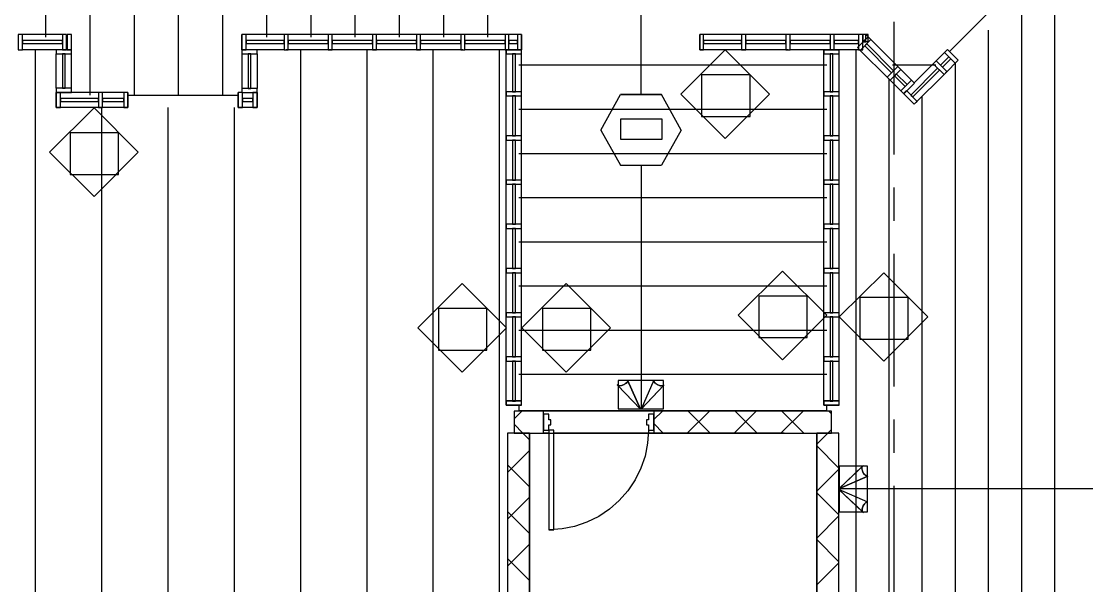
# Model space of a CAD drawing. Extents: x 0 to 3024, y 0 to 2160.
# Drawn here: x 1086.4 to 1375.6, y 493.2 to 646.4 of the extents above; entities that cross this region are included whole.
import ezdxf

# ---------------------------------------------------------------- set-up
doc = ezdxf.new("R2010")
doc.units = 0
doc.layers.add('CTR-1st_Phase-Structure_S213-THIRD_FLOOR_FRAMING_PLAN', color=7, linetype='CONTINUOUS')

msp = doc.modelspace()

# ---------------------------------------------------------------- linework, layer by layer
at = {"layer": 'CTR-1st_Phase-Structure_S213-THIRD_FLOOR_FRAMING_PLAN', "color": 1}
for points in [[(1152.959971, 693.120037), (1152.959971, 659.100038), (1152.959971, 642.120038)], [(1164.959971, 693.120037), (1164.959971, 659.100038), (1164.959971, 642.120038)], [(1176.959971, 693.120037), (1176.959971, 659.100038), (1176.959971, 642.120038)], [(1188.95997, 693.120037), (1188.95997, 659.100038), (1188.95997, 642.120038)], [(1200.95997, 693.120037), (1200.95997, 659.100038), (1200.95997, 642.120038)], [(1116.959972, 689.220037), (1116.959972, 647.340038), (1116.959972, 626.400038)], [(1128.959972, 689.220037), (1128.959972, 647.340038), (1128.959972, 626.400038)], [(1140.959971, 689.220037), (1140.959971, 647.340038), (1140.959971, 626.400038)], [(1092.959973, 681.360037), (1092.959973, 655.200038), (1092.959973, 642.120038)], [(1212.95997, 681.180037), (1212.95997, 655.140038), (1212.95997, 642.120038)], [(1104.959972, 677.460037), (1104.959972, 643.380038), (1104.959972, 626.400038)], [(1366.919966, 661.980037), (1366.919966, 639.480038)], [(1357.919966, 652.980038), (1357.919966, 630.480038)], [(1323.359967, 610.260039), (1323.359967, 646.260038)], [(1348.919966, 643.980038), (1348.919966, 621.480038)], [(1366.919966, 639.480038), (1366.919966, 370.260045), (1366.919966, 347.760045)], [(1090.139973, 638.700038), (1090.139973, 616.200039)], [(1162.139971, 638.700038), (1162.139971, 616.200039)], [(1180.13997, 638.700038), (1180.13997, 616.200039)], [(1198.13997, 638.700038), (1198.13997, 616.200039)], [(1216.13997, 638.700038), (1216.13997, 616.200039)], [(1312.919967, 638.700038), (1312.919967, 616.200039)], [(1221.479969, 634.560038), (1242.359969, 634.560038)], [(1242.359969, 634.560038), (1284.179968, 634.560038), (1305.059967, 634.560038)], [(1322.939967, 634.560038), (1325.879967, 634.560038)], [(1325.879967, 634.560038), (1331.759967, 634.560038), (1334.699967, 634.560038)], [(1339.919967, 634.980038), (1339.919967, 612.480039)], [(1321.919967, 630.780038), (1321.919967, 608.280039)], [(1357.919966, 630.480038), (1357.919966, 370.260045), (1357.919966, 347.760045)], [(1330.919967, 625.980038), (1330.919967, 603.480039)], [(1108.139972, 622.980038), (1108.139972, 600.480039)], [(1126.139972, 622.980038), (1126.139972, 600.480039)], [(1144.139971, 622.980038), (1144.139971, 600.480039)], [(1221.479969, 622.560038), (1242.359969, 622.560038)], [(1242.359969, 622.560038), (1284.179968, 622.560038), (1305.059967, 622.560038)], [(1348.919966, 621.480038), (1348.919966, 370.260045), (1348.919966, 347.760045)], [(1090.139973, 616.200039), (1090.139973, 370.260045), (1090.139973, 347.760045)], [(1162.139971, 616.200039), (1162.139971, 370.260045), (1162.139971, 347.760045)], [(1180.13997, 616.200039), (1180.13997, 370.260045), (1180.13997, 347.760045)], [(1198.13997, 616.200039), (1198.13997, 370.260045), (1198.13997, 347.760045)], [(1216.13997, 616.200039), (1216.13997, 388.380044), (1216.13997, 365.880045)], [(1312.919967, 616.200039), (1312.919967, 370.260045), (1312.919967, 347.760045)], [(1221.479969, 610.560039), (1242.359969, 610.560039)], [(1242.359969, 610.560039), (1284.179968, 610.560039), (1305.059967, 610.560039)], [(1339.919967, 612.480039), (1339.919967, 370.260045), (1339.919967, 347.760045)], [(1321.919967, 608.280039), (1321.919967, 370.260045), (1321.919967, 347.760045)], [(1330.919967, 603.480039), (1330.919967, 370.260045), (1330.919967, 347.760045)], [(1108.139972, 600.480039), (1108.139972, 370.260045), (1108.139972, 347.760045)], [(1126.139972, 600.480039), (1126.139972, 370.260045), (1126.139972, 347.760045)], [(1144.139971, 600.480039), (1144.139971, 370.260045), (1144.139971, 347.760045)], [(1323.359967, 592.260039), (1323.359967, 601.260039)], [(1221.479969, 598.560039), (1242.359969, 598.560039)], [(1242.359969, 598.560039), (1284.179968, 598.560039), (1305.059967, 598.560039)], [(1221.479969, 586.560039), (1242.359969, 586.560039)], [(1242.359969, 586.560039), (1284.179968, 586.560039), (1305.059967, 586.560039)], [(1323.359967, 547.26004), (1323.359967, 583.260039)], [(1221.479969, 574.56004), (1242.359969, 574.56004)], [(1242.359969, 574.56004), (1284.179968, 574.56004), (1305.059967, 574.56004)], [(1221.479969, 562.56004), (1242.359969, 562.56004)], [(1242.359969, 562.56004), (1284.179968, 562.56004), (1305.059967, 562.56004)], [(1221.479969, 550.56004), (1242.359969, 550.56004)], [(1242.359969, 550.56004), (1284.179968, 550.56004), (1305.059967, 550.56004)], [(1220.159969, 538.500041), (1222.259969, 540.60004)], [(1258.139969, 538.260041), (1260.479968, 540.60004)], [(1267.199968, 534.600041), (1273.199968, 540.60004)], [(1273.439968, 534.600041), (1267.439968, 540.60004)], [(1279.919968, 534.600041), (1285.919968, 540.60004)], [(1286.159968, 534.600041), (1280.159968, 540.60004)], [(1292.639968, 534.600041), (1298.639968, 540.60004)], [(1298.879968, 534.600041), (1292.879968, 540.60004)], [(1306.379967, 539.820041), (1305.599967, 540.60004)], [(1323.359967, 529.260041), (1323.359967, 538.260041)], [(1222.499969, 534.600041), (1220.159969, 537.000041)], [(1260.659968, 534.600041), (1258.139969, 537.180041)], [(1305.359967, 534.600041), (1306.379967, 535.620041)], [(1224.359969, 532.800041), (1222.499969, 534.600041)], [(1302.359967, 531.600041), (1305.359967, 534.600041)], [(1218.35997, 523.920041), (1224.359969, 529.920041)], [(1308.359967, 525.120041), (1302.359967, 531.120041)], [(1224.359969, 520.020041), (1218.35997, 526.020041)], [(1302.359967, 518.820041), (1308.359967, 524.820041)], [(1308.359967, 512.400041), (1302.359967, 518.400041)], [(1323.359967, 484.260042), (1323.359967, 520.260041)], [(1218.35997, 511.200041), (1224.359969, 517.200041)], [(1224.359969, 507.300041), (1218.35997, 513.300041)], [(1302.359967, 506.100041), (1308.359967, 512.100041)], [(1218.35997, 498.480042), (1224.359969, 504.480041)], [(1308.359967, 499.680042), (1302.359967, 505.680041)], [(1224.359969, 494.580042), (1218.35997, 500.580041)], [(1302.359967, 493.380042), (1308.359967, 499.380042)]]:
    msp.add_lwpolyline(points, dxfattribs=at)
at = {"layer": 'CTR-1st_Phase-Structure_S213-THIRD_FLOOR_FRAMING_PLAN', "color": 7}
for points in [[(1254.659969, 626.520038), (1254.659969, 692.580037)], [(1338.359967, 638.220038), (1359.599966, 659.460038)], [(1098.059973, 642.840038), (1086.059973, 642.840038)], [(1146.239971, 638.700038), (1146.239971, 642.840038)], [(1158.239971, 642.840038), (1146.239971, 642.840038)], [(1170.239971, 642.840038), (1158.239971, 642.840038)], [(1182.23997, 642.840038), (1170.239971, 642.840038)], [(1194.23997, 642.840038), (1182.23997, 642.840038)], [(1206.23997, 642.840038), (1194.23997, 642.840038)], [(1218.23997, 642.840038), (1206.23997, 642.840038)], [(1222.199969, 642.840038), (1218.23997, 642.840038)], [(1222.199969, 642.840038), (1222.199969, 638.700038)], [(1270.559968, 638.700038), (1270.559968, 642.840038)], [(1282.559968, 642.840038), (1270.559968, 642.840038)], [(1294.559968, 642.840038), (1282.559968, 642.840038)], [(1306.559967, 642.840038), (1294.559968, 642.840038)], [(1315.679967, 642.840038), (1306.559967, 642.840038)], [(1315.679967, 642.840038), (1314.839967, 642.840038), (1314.839967, 640.800038)], [(1314.839967, 640.800038), (1316.279967, 642.240038)], [(1316.279967, 642.240038), (1315.679967, 642.840038)], [(1324.799967, 633.720038), (1315.679967, 642.840038)], [(1098.659973, 642.060038), (1098.839973, 642.060038)], [(1097.519973, 638.700038), (1086.659973, 638.700038)], [(1095.839973, 628.260038), (1095.839973, 637.560038)], [(1099.979973, 628.260038), (1099.979973, 637.560038)], [(1146.239971, 637.560038), (1146.239971, 628.200038)], [(1157.699971, 638.700038), (1147.379971, 638.700038)], [(1150.259971, 637.560038), (1150.379971, 637.560038), (1150.379971, 628.200038)], [(1170.239971, 638.700038), (1158.239971, 638.700038)], [(1182.23997, 638.700038), (1170.239971, 638.700038)], [(1194.23997, 638.700038), (1182.23997, 638.700038)], [(1206.23997, 638.700038), (1194.23997, 638.700038)], [(1217.69997, 638.700038), (1206.77997, 638.700038)], [(1218.05997, 626.700038), (1218.05997, 638.700038)], [(1218.77997, 638.700038), (1221.059969, 638.700038)], [(1221.059969, 638.700038), (1218.77997, 638.700038)], [(1222.199969, 626.700038), (1222.199969, 638.700038)], [(1282.559968, 638.700038), (1270.559968, 638.700038)], [(1294.559968, 638.700038), (1282.559968, 638.700038)], [(1305.959967, 638.700038), (1295.099968, 638.700038)], [(1304.279967, 638.700038), (1305.959967, 638.700038)], [(1304.279967, 626.700038), (1304.279967, 638.700038)], [(1313.699967, 638.700038), (1307.099967, 638.700038)], [(1307.099967, 638.700038), (1308.419967, 638.700038)], [(1308.419967, 626.700038), (1308.419967, 638.700038)], [(1321.859967, 630.840038), (1313.999967, 638.700038)], [(1337.879967, 638.760038), (1334.399967, 635.280038)], [(1337.879967, 638.760038), (1340.759966, 635.820038), (1337.279967, 632.340038)], [(1328.879967, 629.640038), (1324.799967, 633.720038)], [(1334.399967, 635.280038), (1328.819967, 629.700038)], [(1325.999967, 626.700038), (1321.859967, 630.840038)], [(1337.279967, 632.340038), (1328.819967, 623.880038)], [(1150.379971, 628.200038), (1150.259971, 628.200038)], [(1328.879967, 629.640038), (1326.779967, 627.540038)], [(1095.839973, 622.980038), (1095.839973, 627.120038)], [(1107.299972, 627.120038), (1096.979973, 627.120038)], [(1115.279972, 627.120038), (1115.279972, 622.980038), (1107.839972, 622.980038)], [(1115.279972, 627.120038), (1107.839972, 627.120038)], [(1115.279972, 626.400038), (1145.279971, 626.400038)], [(1145.279971, 622.980038), (1145.279971, 627.120038)], [(1150.379971, 627.120038), (1150.379971, 622.980038), (1145.279971, 622.980038)], [(1146.239971, 627.120038), (1145.279971, 627.120038)], [(1218.05997, 614.700039), (1218.05997, 626.700038)], [(1222.199969, 614.700039), (1222.199969, 626.700038)], [(1243.679969, 616.860039), (1249.079969, 626.520038), (1260.239968, 626.520038)], [(1265.579968, 616.860039), (1260.239968, 626.520038), (1249.079969, 626.520038)], [(1304.279967, 614.700039), (1304.279967, 626.700038)], [(1308.419967, 614.700039), (1308.419967, 626.700038)], [(1328.819967, 623.880038), (1325.879967, 626.820038)], [(1107.839972, 622.980038), (1095.839973, 622.980038)], [(1243.679969, 616.860039), (1249.079969, 607.380039), (1260.239968, 607.380039)], [(1265.579968, 616.860039), (1260.239968, 607.380039)], [(1218.05997, 602.700039), (1218.05997, 614.700039)], [(1222.199969, 602.700039), (1222.199969, 614.700039)], [(1304.279967, 602.700039), (1304.279967, 614.700039)], [(1308.419967, 602.700039), (1308.419967, 614.700039)], [(1254.659969, 607.380039), (1254.659969, 541.08004)], [(1218.05997, 590.700039), (1218.05997, 602.700039)], [(1222.199969, 590.700039), (1222.199969, 602.700039)], [(1304.279967, 590.700039), (1304.279967, 602.700039)], [(1308.419967, 590.700039), (1308.419967, 602.700039)], [(1218.05997, 578.70004), (1218.05997, 590.700039)], [(1222.199969, 578.70004), (1222.199969, 590.700039)], [(1304.279967, 578.70004), (1304.279967, 590.700039)], [(1308.419967, 578.70004), (1308.419967, 590.700039)], [(1218.05997, 566.70004), (1218.05997, 578.70004)], [(1222.199969, 566.70004), (1222.199969, 578.70004)], [(1304.279967, 566.70004), (1304.279967, 578.70004)], [(1308.419967, 566.70004), (1308.419967, 578.70004)], [(1218.05997, 554.70004), (1218.05997, 566.70004)], [(1222.199969, 554.70004), (1222.199969, 566.70004)], [(1304.279967, 554.70004), (1304.279967, 566.70004)], [(1308.419967, 554.70004), (1308.419967, 566.70004)], [(1222.199969, 542.16004), (1218.05997, 542.16004), (1218.05997, 554.70004)], [(1222.199969, 542.16004), (1222.199969, 554.70004)], [(1308.419967, 542.16004), (1304.279967, 542.16004), (1304.279967, 554.70004)], [(1308.419967, 542.16004), (1308.419967, 554.70004)], [(1254.479969, 541.08004), (1248.119969, 547.74004)], [(1249.859969, 547.68004), (1249.139969, 547.44004), (1248.479969, 547.50004), (1248.119969, 547.74004)], [(1250.519969, 548.10004), (1249.919969, 547.68004)], [(1250.999969, 549.00004), (1250.999969, 548.58004), (1250.579969, 548.10004)], [(1250.999969, 549.00004), (1254.479969, 541.08004)], [(1258.079969, 549.00004), (1254.659969, 541.08004)], [(1254.659969, 541.08004), (1260.959968, 547.74004)], [(1258.079969, 549.00004), (1258.139969, 548.58004), (1258.499969, 548.10004)], [(1258.559969, 548.10004), (1259.219969, 547.68004), (1259.939969, 547.44004)], [(1259.999969, 547.44004), (1260.599968, 547.50004), (1260.959968, 547.74004)], [(1221.479969, 542.16004), (1221.479969, 540.72004), (1305.059967, 540.72004), (1305.059967, 542.16004)], [(1228.139969, 540.60004), (1220.159969, 540.60004), (1220.159969, 534.600041)], [(1224.359969, 534.600041), (1228.139969, 534.600041), (1228.139969, 540.60004)], [(1306.379967, 540.60004), (1258.139969, 540.60004), (1258.139969, 534.600041), (1302.359967, 534.600041)], [(1306.379967, 534.600041), (1306.379967, 540.60004)], [(1256.639969, 535.380041), (1256.399969, 531.840041), (1255.739969, 528.360041), (1254.599969, 525.060041), (1253.039969, 521.880041), (1251.059969, 518.940041), (1248.719969, 516.300041), (1246.079969, 513.960041), (1243.139969, 511.980041), (1239.959969, 510.420041), (1236.599969, 509.280041), (1233.179969, 508.620041), (1229.639969, 508.380041)], [(1218.35997, 534.600041), (1218.35997, 372.600045)], [(1220.159969, 534.600041), (1218.35997, 534.600041)], [(1224.359969, 372.600045), (1224.359969, 534.600041)], [(1224.359969, 534.600041), (1224.359969, 481.860042), (1263.359968, 481.860042), (1263.359968, 473.580042), (1302.359967, 473.580042), (1302.359967, 534.600041)], [(1229.639969, 534.600041), (1228.139969, 534.600041)], [(1293.539968, 534.600041), (1230.959969, 534.600041)], [(1302.359967, 534.600041), (1302.359967, 372.600045)], [(1307.639967, 372.600045), (1308.359967, 372.600045), (1308.359967, 534.600041), (1306.379967, 534.600041)], [(1308.359967, 519.480041), (1315.019967, 525.780041)], [(1314.719967, 524.820041), (1314.719967, 525.420041), (1315.019967, 525.780041)], [(1316.219967, 522.900041), (1315.799967, 522.960041), (1315.319967, 523.380041), (1314.899967, 524.040041), (1314.719967, 524.760041)], [(1316.219967, 522.900041), (1308.359967, 519.480041)], [(1465.319963, 519.480041), (1308.359967, 519.480041)], [(1308.359967, 519.300041), (1315.019967, 513.000041)], [(1316.219967, 515.820041), (1308.359967, 519.300041)], [(1316.219967, 515.820041), (1315.799967, 515.820041), (1315.319967, 515.400041), (1314.899967, 514.740041)], [(1314.899967, 514.680041), (1314.719967, 513.960041), (1314.719967, 513.300041), (1315.019967, 513.000041)]]:
    msp.add_lwpolyline(points, dxfattribs=at)
for points in [[(1085.519973, 638.700038), (1086.659973, 638.700038), (1086.659973, 642.840038), (1085.519973, 642.840038)], [(1097.519973, 638.700038), (1098.659973, 638.700038), (1098.659973, 642.840038), (1097.519973, 642.840038)], [(1098.839973, 638.700038), (1099.979973, 638.700038), (1099.979973, 642.840038), (1098.839973, 642.840038)], [(1146.239971, 638.700038), (1147.379971, 638.700038), (1147.379971, 642.840038), (1146.239971, 642.840038)], [(1157.699971, 638.700038), (1158.779971, 638.700038), (1158.779971, 642.840038), (1157.699971, 642.840038)], [(1169.699971, 638.700038), (1170.779971, 638.700038), (1170.779971, 642.840038), (1169.699971, 642.840038)], [(1181.69997, 638.700038), (1182.77997, 638.700038), (1182.77997, 642.840038), (1181.69997, 642.840038)], [(1193.69997, 638.700038), (1194.77997, 638.700038), (1194.77997, 642.840038), (1193.69997, 642.840038)], [(1205.69997, 638.700038), (1206.77997, 638.700038), (1206.77997, 642.840038), (1205.69997, 642.840038)], [(1217.69997, 638.700038), (1218.77997, 638.700038), (1218.77997, 642.840038), (1217.69997, 642.840038)], [(1221.059969, 638.700038), (1222.199969, 638.700038), (1222.199969, 642.840038), (1221.059969, 642.840038)], [(1270.559968, 638.700038), (1271.639968, 638.700038), (1271.639968, 642.840038), (1270.559968, 642.840038)], [(1281.959968, 638.700038), (1283.099968, 638.700038), (1283.099968, 642.840038), (1281.959968, 642.840038)], [(1293.959968, 638.700038), (1295.099968, 638.700038), (1295.099968, 642.840038), (1293.959968, 642.840038)], [(1305.959967, 638.700038), (1307.099967, 638.700038), (1307.099967, 642.840038), (1305.959967, 642.840038)], [(1313.399967, 639.300038), (1314.179967, 638.520038), (1317.059967, 641.460038), (1316.279967, 642.240038)], [(1313.699967, 638.700038), (1314.839967, 638.700038), (1314.839967, 642.840038), (1313.699967, 642.840038)], [(1314.839967, 642.840038), (1314.839967, 640.860038), (1315.680067, 640.860038), (1315.680067, 642.840038)], [(1314.899967, 642.840038), (1314.899967, 640.920138), (1316.279967, 640.920138), (1316.279967, 642.840038)], [(1086.659973, 640.380038), (1097.519973, 640.380038), (1097.519973, 641.160038), (1086.659973, 641.160038)], [(1098.659973, 640.380038), (1098.839973, 640.380038), (1098.839973, 641.160038), (1098.659973, 641.160038)], [(1147.379971, 640.380038), (1157.699971, 640.380038), (1157.699971, 641.160038), (1147.379971, 641.160038)], [(1158.779971, 640.380038), (1169.699971, 640.380038), (1169.699971, 641.160038), (1158.779971, 641.160038)], [(1170.779971, 640.380038), (1181.69997, 640.380038), (1181.69997, 641.160038), (1170.779971, 641.160038)], [(1182.77997, 640.380038), (1193.69997, 640.380038), (1193.69997, 641.160038), (1182.77997, 641.160038)], [(1194.77997, 640.380038), (1205.69997, 640.380038), (1205.69997, 641.160038), (1194.77997, 641.160038)], [(1206.77997, 640.380038), (1217.69997, 640.380038), (1217.69997, 641.160038), (1206.77997, 641.160038)], [(1218.77997, 640.380038), (1221.059969, 640.380038), (1221.059969, 641.160038), (1218.77997, 641.160038)], [(1271.639968, 640.380038), (1281.959968, 640.380038), (1281.959968, 641.160038), (1271.639968, 641.160038)], [(1283.099968, 640.380038), (1293.959968, 640.380038), (1293.959968, 641.160038), (1283.099968, 641.160038)], [(1295.099968, 640.380038), (1305.959967, 640.380038), (1305.959967, 641.160038), (1295.099968, 641.160038)], [(1307.099967, 640.380038), (1313.699967, 640.380038), (1313.699967, 641.160038), (1307.099967, 641.160038)], [(1315.379967, 639.720038), (1322.639967, 632.400038), (1323.179967, 632.940038), (1315.919967, 640.260038)], [(1095.839973, 638.700038), (1095.839973, 637.560038), (1099.979973, 637.560038), (1099.979973, 638.700038)], [(1097.519973, 637.560038), (1097.519973, 628.260038), (1098.299973, 628.260038), (1098.299973, 637.560038)], [(1150.379971, 637.560038), (1150.379971, 638.700038), (1146.239971, 638.700038), (1146.239971, 637.560038)], [(1148.699971, 628.200038), (1148.699971, 637.560038), (1147.919971, 637.560038), (1147.919971, 628.200038)], [(1218.05997, 638.700038), (1218.05997, 637.560038), (1222.199969, 637.560038), (1222.199969, 638.700038)], [(1219.73997, 637.560038), (1219.73997, 627.300038), (1220.519969, 627.300038), (1220.519969, 637.560038)], [(1277.519968, 638.640038), (1289.519968, 626.640038), (1277.519968, 614.580039), (1265.459968, 626.640038)], [(1304.279967, 638.700038), (1304.279967, 637.560038), (1308.419967, 637.560038), (1308.419967, 638.700038)], [(1306.019967, 637.560038), (1306.019967, 627.300038), (1306.739967, 627.300038), (1306.739967, 637.560038)], [(1336.499967, 633.960038), (1338.779967, 636.240038), (1338.239967, 636.780038), (1335.959967, 634.500038)], [(1339.979967, 635.040038), (1340.759966, 635.820038), (1337.879967, 638.760038), (1337.039967, 637.980038)], [(1321.439967, 631.260038), (1322.279967, 630.420038), (1325.159967, 633.360038), (1324.379967, 634.140038)], [(1328.399967, 625.860038), (1335.719967, 633.180038), (1335.179967, 633.660038), (1327.859967, 626.400038)], [(1336.919967, 631.980038), (1337.699967, 632.760038), (1334.759967, 635.700038), (1333.979967, 634.860038)], [(1271.099968, 631.860038), (1271.099968, 620.580038), (1284.239968, 620.580038), (1284.239968, 631.860038)], [(1323.479967, 631.620038), (1326.359967, 628.740038), (1326.899967, 629.220038), (1323.959967, 632.160038)], [(1095.839973, 628.260038), (1095.839973, 627.120038), (1099.979973, 627.120038), (1099.979973, 628.260038)], [(1150.379971, 627.060038), (1150.379971, 628.200038), (1146.239971, 628.200038), (1146.239971, 627.060038)], [(1325.159967, 627.540038), (1325.999967, 626.700038), (1328.879967, 629.640038), (1328.099967, 630.420038)], [(1095.839973, 622.980038), (1096.979973, 622.980038), (1096.979973, 627.120038), (1095.839973, 627.120038)], [(1096.979973, 624.660038), (1107.299972, 624.660038), (1107.299972, 625.440038), (1096.979973, 625.440038)], [(1107.299972, 622.980038), (1108.379972, 622.980038), (1108.379972, 627.120038), (1107.299972, 627.120038)], [(1108.379972, 624.660038), (1114.199972, 624.660038), (1114.199972, 625.440038), (1108.379972, 625.440038)], [(1114.199972, 622.980038), (1115.279972, 622.980038), (1115.279972, 627.120038), (1114.199972, 627.120038)], [(1145.279971, 622.980038), (1146.419971, 622.980038), (1146.419971, 627.120038), (1145.279971, 627.120038)], [(1146.419971, 624.660038), (1149.239971, 624.660038), (1149.239971, 625.440038), (1146.419971, 625.440038)], [(1149.239971, 622.980038), (1150.379971, 622.980038), (1150.379971, 627.120038), (1149.239971, 627.120038)], [(1218.05997, 627.300038), (1218.05997, 626.160038), (1222.199969, 626.160038), (1222.199969, 627.300038)], [(1219.73997, 626.160038), (1219.73997, 615.300039), (1220.519969, 615.300039), (1220.519969, 626.160038)], [(1304.279967, 627.300038), (1304.279967, 626.160038), (1308.419967, 626.160038), (1308.419967, 627.300038)], [(1306.019967, 626.160038), (1306.019967, 615.300039), (1306.739967, 615.300039), (1306.739967, 626.160038)], [(1328.819967, 623.880038), (1329.599967, 624.660038), (1326.719967, 627.600038), (1325.879967, 626.820038)], [(1106.099972, 622.920038), (1118.099972, 610.920039), (1106.099972, 598.860039), (1094.039973, 610.920039)], [(1249.079969, 619.800039), (1249.079969, 614.400139), (1260.359968, 614.400139), (1260.359968, 619.800039)], [(1099.619973, 616.140039), (1099.619973, 604.860039), (1112.759972, 604.860039), (1112.759972, 616.140039)], [(1218.05997, 615.300039), (1218.05997, 614.160039), (1222.199969, 614.160039), (1222.199969, 615.300039)], [(1219.73997, 614.160039), (1219.73997, 603.300039), (1220.519969, 603.300039), (1220.519969, 614.160039)], [(1304.279967, 615.300039), (1304.279967, 614.160039), (1308.419967, 614.160039), (1308.419967, 615.300039)], [(1306.019967, 614.160039), (1306.019967, 603.300039), (1306.739967, 603.300039), (1306.739967, 614.160039)], [(1218.05997, 603.300039), (1218.05997, 602.160039), (1222.199969, 602.160039), (1222.199969, 603.300039)], [(1219.73997, 602.160039), (1219.73997, 591.300039), (1220.519969, 591.300039), (1220.519969, 602.160039)], [(1304.279967, 603.300039), (1304.279967, 602.160039), (1308.419967, 602.160039), (1308.419967, 603.300039)], [(1306.019967, 602.160039), (1306.019967, 591.300039), (1306.739967, 591.300039), (1306.739967, 602.160039)], [(1218.05997, 591.300039), (1218.05997, 590.160039), (1222.199969, 590.160039), (1222.199969, 591.300039)], [(1219.73997, 590.160039), (1219.73997, 579.30004), (1220.519969, 579.30004), (1220.519969, 590.160039)], [(1304.279967, 591.300039), (1304.279967, 590.160039), (1308.419967, 590.160039), (1308.419967, 591.300039)], [(1306.019967, 590.160039), (1306.019967, 579.30004), (1306.739967, 579.30004), (1306.739967, 590.160039)], [(1218.05997, 579.30004), (1218.05997, 578.16004), (1222.199969, 578.16004), (1222.199969, 579.30004)], [(1293.059968, 578.58004), (1305.059967, 566.58004), (1293.059968, 554.52004), (1280.999968, 566.58004)], [(1304.279967, 579.30004), (1304.279967, 578.16004), (1308.419967, 578.16004), (1308.419967, 579.30004)], [(1219.73997, 578.16004), (1219.73997, 567.30004), (1220.519969, 567.30004), (1220.519969, 578.16004)], [(1306.019967, 578.16004), (1306.019967, 567.30004), (1306.739967, 567.30004), (1306.739967, 578.16004)], [(1320.539967, 578.16004), (1332.539967, 566.16004), (1320.539967, 554.10004), (1308.479967, 566.16004)], [(1206.05997, 575.22004), (1218.11997, 563.22004), (1206.05997, 551.16004), (1194.05997, 563.22004)], [(1234.319969, 575.22004), (1246.319969, 563.22004), (1234.319969, 551.16004), (1222.259969, 563.22004)], [(1286.639968, 571.80004), (1286.639968, 560.52004), (1299.779968, 560.52004), (1299.779968, 571.80004)], [(1314.059967, 571.38004), (1314.059967, 560.10004), (1327.199967, 560.10004), (1327.199967, 571.38004)], [(1199.63997, 568.44004), (1199.63997, 557.16004), (1212.77997, 557.16004), (1212.77997, 568.44004)], [(1218.05997, 567.30004), (1218.05997, 566.16004), (1222.199969, 566.16004), (1222.199969, 567.30004)], [(1227.839969, 568.44004), (1227.839969, 557.16004), (1240.979969, 557.16004), (1240.979969, 568.44004)], [(1304.279967, 567.30004), (1304.279967, 566.16004), (1308.419967, 566.16004), (1308.419967, 567.30004)], [(1219.73997, 566.16004), (1219.73997, 555.30004), (1220.519969, 555.30004), (1220.519969, 566.16004)], [(1306.019967, 566.16004), (1306.019967, 555.30004), (1306.739967, 555.30004), (1306.739967, 566.16004)], [(1218.05997, 555.30004), (1218.05997, 554.16004), (1222.199969, 554.16004), (1222.199969, 555.30004)], [(1219.73997, 554.16004), (1219.73997, 543.30004), (1220.519969, 543.30004), (1220.519969, 554.16004)], [(1304.279967, 555.30004), (1304.279967, 554.16004), (1308.419967, 554.16004), (1308.419967, 555.30004)], [(1306.019967, 554.16004), (1306.019967, 543.30004), (1306.739967, 543.30004), (1306.739967, 554.16004)], [(1254.479969, 541.08004), (1250.999969, 549.00004), (1251.059969, 548.88004), (1250.999969, 548.70004), (1250.939969, 548.52004), (1250.819969, 548.34004), (1250.699969, 548.22004), (1250.459969, 548.04004), (1250.279969, 547.86004), (1249.979969, 547.74004), (1249.739969, 547.62004), (1249.499969, 547.50004), (1249.199969, 547.44004), (1248.959969, 547.44004), (1248.719969, 547.44004), (1248.479969, 547.50004), (1248.359969, 547.56004)], [(1248.419969, 548.88004), (1248.419969, 541.19994), (1260.779968, 541.19994), (1260.779968, 548.88004)], [(1254.659969, 541.08004), (1260.779968, 547.56004), (1260.599968, 547.50004), (1260.419968, 547.44004), (1260.179968, 547.44004), (1259.879969, 547.44004), (1259.639969, 547.50004), (1259.339969, 547.62004), (1259.099969, 547.74004), (1258.859969, 547.86004), (1258.619969, 548.04004), (1258.439969, 548.22004), (1258.259969, 548.34004), (1258.139969, 548.52004), (1258.079969, 548.70004), (1258.079969, 548.88004), (1258.079969, 549.00004)], [(1218.05997, 543.36004), (1218.05997, 542.28004), (1222.199969, 542.28004), (1222.199969, 543.36004)], [(1218.05997, 543.30004), (1218.05997, 542.16004), (1222.199969, 542.16004), (1222.199969, 543.30004)], [(1304.279967, 543.36004), (1304.279967, 542.28004), (1308.419967, 542.28004), (1308.419967, 543.36004)], [(1304.279967, 543.30004), (1304.279967, 542.16004), (1308.419967, 542.16004), (1308.419967, 543.30004)], [(1220.159969, 540.60004), (1220.159969, 534.600041), (1306.379967, 534.600041), (1306.379967, 540.60004)], [(1229.639969, 535.380041), (1229.639969, 536.820041), (1230.119969, 536.820041), (1230.119969, 538.200041), (1229.639969, 538.200041), (1229.639969, 539.700041), (1228.139969, 539.700041), (1228.139969, 535.380041)], [(1256.639969, 535.380041), (1258.139969, 535.380041), (1258.139969, 539.700041), (1256.639969, 539.700041), (1256.639969, 538.200041), (1256.159969, 538.200041), (1256.159969, 536.820041), (1256.639969, 536.820041)], [(1229.639969, 508.380041), (1230.959969, 508.380041), (1230.959969, 535.380041), (1229.639969, 535.380041)], [(1218.35997, 534.600041), (1218.35997, 372.600045), (1224.359969, 372.600045), (1224.359969, 534.600041)], [(1302.359967, 534.600041), (1302.359967, 372.600045), (1308.359967, 372.600045), (1308.359967, 534.600041)], [(1308.359967, 519.480041), (1316.219967, 522.900041), (1316.099967, 522.900041), (1315.919967, 522.900041), (1315.799967, 522.960041), (1315.619967, 523.080041), (1315.439967, 523.260041), (1315.259967, 523.440041), (1315.079967, 523.680041), (1314.959967, 523.920041), (1314.839967, 524.160041), (1314.779967, 524.460041), (1314.719967, 524.760041), (1314.659967, 525.000041), (1314.659967, 525.240041), (1314.719967, 525.420041), (1314.779967, 525.600041)], [(1308.479967, 525.600041), (1308.479967, 513.240041), (1316.099967, 513.240041), (1316.099967, 525.600041)], [(1308.359967, 519.300041), (1314.779967, 513.180041), (1314.719967, 513.360041), (1314.659967, 513.540041), (1314.659967, 513.780041), (1314.719967, 514.020041), (1314.779967, 514.320041), (1314.839967, 514.560041), (1314.959967, 514.860041), (1315.079967, 515.100041), (1315.259967, 515.340041), (1315.439967, 515.520041), (1315.619967, 515.700041), (1315.799967, 515.760041), (1315.919967, 515.880041), (1316.099967, 515.880041), (1316.219967, 515.820041)]]:
    msp.add_lwpolyline(points, close=True, dxfattribs=at)

doc.saveas('drawing.dxf')
